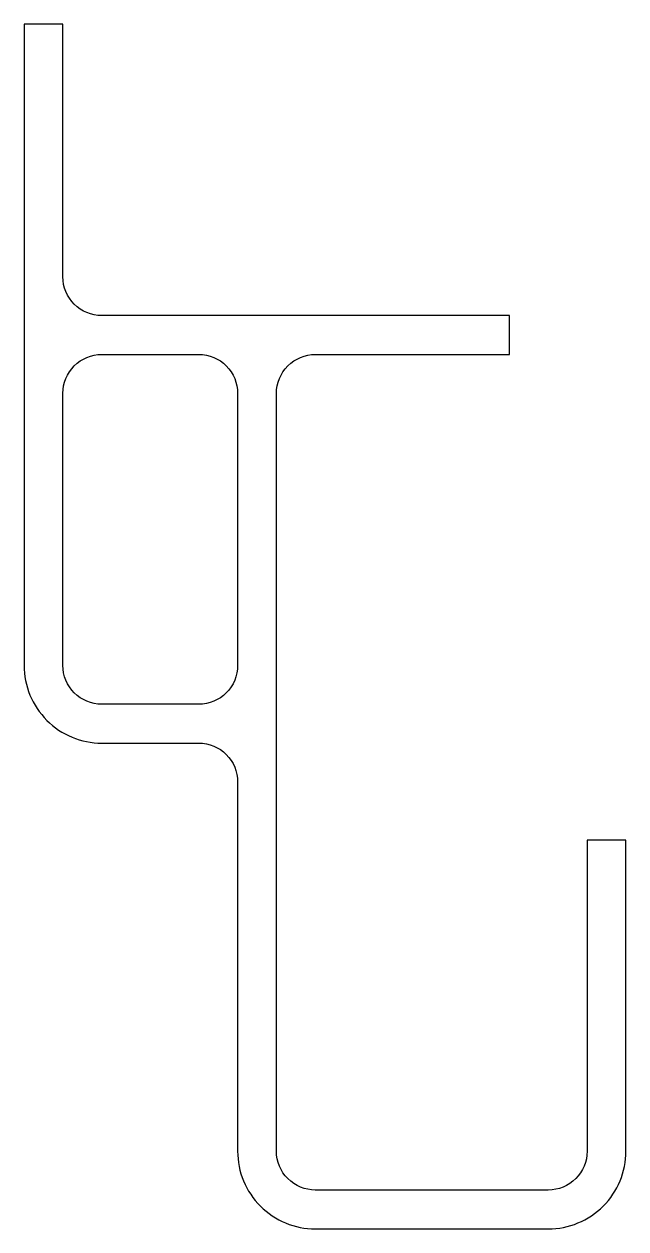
# Model space of a CAD drawing. Extents: x 588.6 to 619.6, y 610.1 to 672.1.
import ezdxf

# ---------------------------------------------------------------- set-up
doc = ezdxf.new("R2010")
doc.units = 0
doc.layers.get('0').update_dxf_attribs({"linetype": 'CONTINUOUS'})

msp = doc.modelspace()

# ---------------------------------------------------------------- linework, layer by layer
at = {"color": 7}
for points in [[(615.569, 610.142, 0.414214), (619.569, 614.142), (619.569, 630.142), (617.569, 630.142), (617.569, 614.142, -0.414214), (615.569, 612.142), (603.569, 612.142, -0.414214), (601.569, 614.142), (601.569, 653.142, -0.414214), (603.569, 655.142), (613.569, 655.142), (613.569, 657.142), (592.569, 657.142, -0.414214), (590.569, 659.142), (590.569, 672.142), (588.569, 672.142), (588.569, 639.142, 0.414214), (592.569, 635.142), (597.569, 635.142, -0.414214), (599.569, 633.142), (599.569, 614.142, 0.414214), (603.569, 610.142)], [(597.569, 655.142, -0.414214), (599.569, 653.142), (599.569, 639.142, -0.414214), (597.569, 637.142), (592.569, 637.142, -0.414214), (590.569, 639.142), (590.569, 653.142, -0.414214), (592.569, 655.142)]]:
    msp.add_lwpolyline(points, format="xyb", close=True, dxfattribs=at)

doc.saveas('drawing.dxf')
